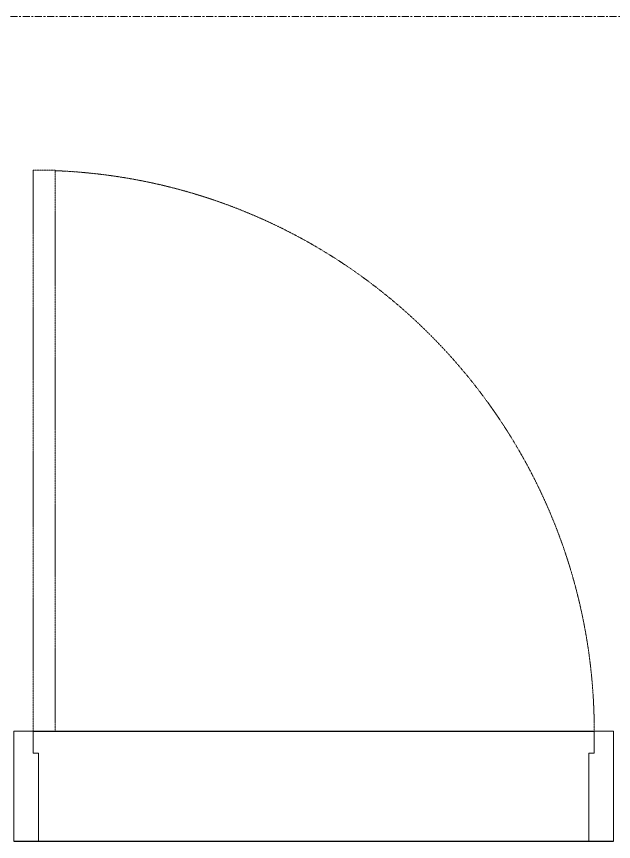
# Model space of a CAD drawing. Header units: millimetres. Extents: x 5356 to 209803, y -16346 to 109894.
# Drawn here: x 58008 to 59093, y 35537 to 37037 of the extents above; entities that cross this region are included whole.
import ezdxf

# ---------------------------------------------------------------- set-up
doc = ezdxf.new("R2010")
doc.units = ezdxf.units.MM
doc.linetypes.add('Grid Line', pattern=[22.225, 12.7, -3.175, 3.175, -3.175])
doc.linetypes.add('NET VAN', pattern=[1.06, 0.53, -0.53])
for name, color, linetype, lineweight in [('0-1', 7, 'Continuous', 5), ('A-DETL-GENF-2', 9, 'NET VAN', 9), ('A-DOOR', 31, 'Continuous', 9), ('A-DOOR-FRAM', 31, 'Continuous', 9), ('A-FLOR-1', 9, 'Continuous', 9), ('A-WALL', 113, 'Continuous', 9), ('S-GRID-1', 1, 'Grid Line', 9)]:
    doc.layers.add(name, color=color, linetype=linetype, lineweight=lineweight)

# ---------------------------------------------------------------- blocks, each defined once
blk = doc.blocks.new('NCV_TKTC_TANG 1_rvt-1-TKCS_MB ĐỊNH VỊ MỐC TỌA ĐỘ CÔNG TRÌNH')
at = {"layer": 'A-FLOR-1'}
for p, q in [((58037.6, 35736.9), (59057.6, 35736.9)), ((59057.6, 35736.9), (58037.6, 35736.9)), ((58002.6, 35536.9), (59092.6, 35536.9))]:
    blk.add_line(p, q, dxfattribs=at)
blk = doc.blocks.new('FD_05 - FD_05-1000x2200mm-835433-TKCS_MB ĐỊNH VỊ MỐC TỌA ĐỘ CÔNG TRÌNH')
at = {"layer": 'A-DETL-GENF-2'}
for p, q in [((510, -100), (470, -100)), ((470, -100), (470, -1120)), ((510, -1120), (510, -100)), ((470, -1120), (510, -1120))]:
    blk.add_line(p, q, dxfattribs=at)
blk.add_arc((510, -100), 1020, 180, 267.7525, dxfattribs=at)
at = {"layer": 'A-DOOR-FRAM'}
for p, q in [((-545, 100), (-500, 100)), ((-545, -100), (-545, 100)), ((-500, 100), (-500, -60)), ((500, 100), (545, 100)), ((500, -60), (500, 100)), ((545, 100), (545, -100)), ((-500, -60), (-510, -60)), ((-510, -60), (-510, -100)), ((510, -60), (500, -60)), ((510, -100), (510, -60)), ((-510, -100), (-545, -100)), ((545, -100), (510, -100))]:
    blk.add_line(p, q, dxfattribs=at)

msp = doc.modelspace()

# ---------------------------------------------------------------- linework, layer by layer
at = {"layer": 'A-WALL'}
for p, q in [((58037.6, 35737.4), (59057.6, 35737.4)), ((59047.6, 35537.4), (58047.6, 35537.4))]:
    msp.add_line(p, q, dxfattribs=at)
at = {"layer": 'S-GRID-1'}
msp.add_line((131551.8, 37036.9), (29351.8, 37036.9), dxfattribs=at)

# ---------------------------------------------------------------- block references
at = {"layer": '0-1'}
msp.add_blockref('NCV_TKTC_TANG 1_rvt-1-TKCS_MB ĐỊNH VỊ MỐC TỌA ĐỘ CÔNG TRÌNH', (0, 0), dxfattribs=at)
at = {"layer": 'A-DOOR', "rotation": 180}
msp.add_blockref('FD_05 - FD_05-1000x2200mm-835433-TKCS_MB ĐỊNH VỊ MỐC TỌA ĐỘ CÔNG TRÌNH', (58547.6, 35637.4), dxfattribs=at)

doc.saveas('drawing.dxf')
